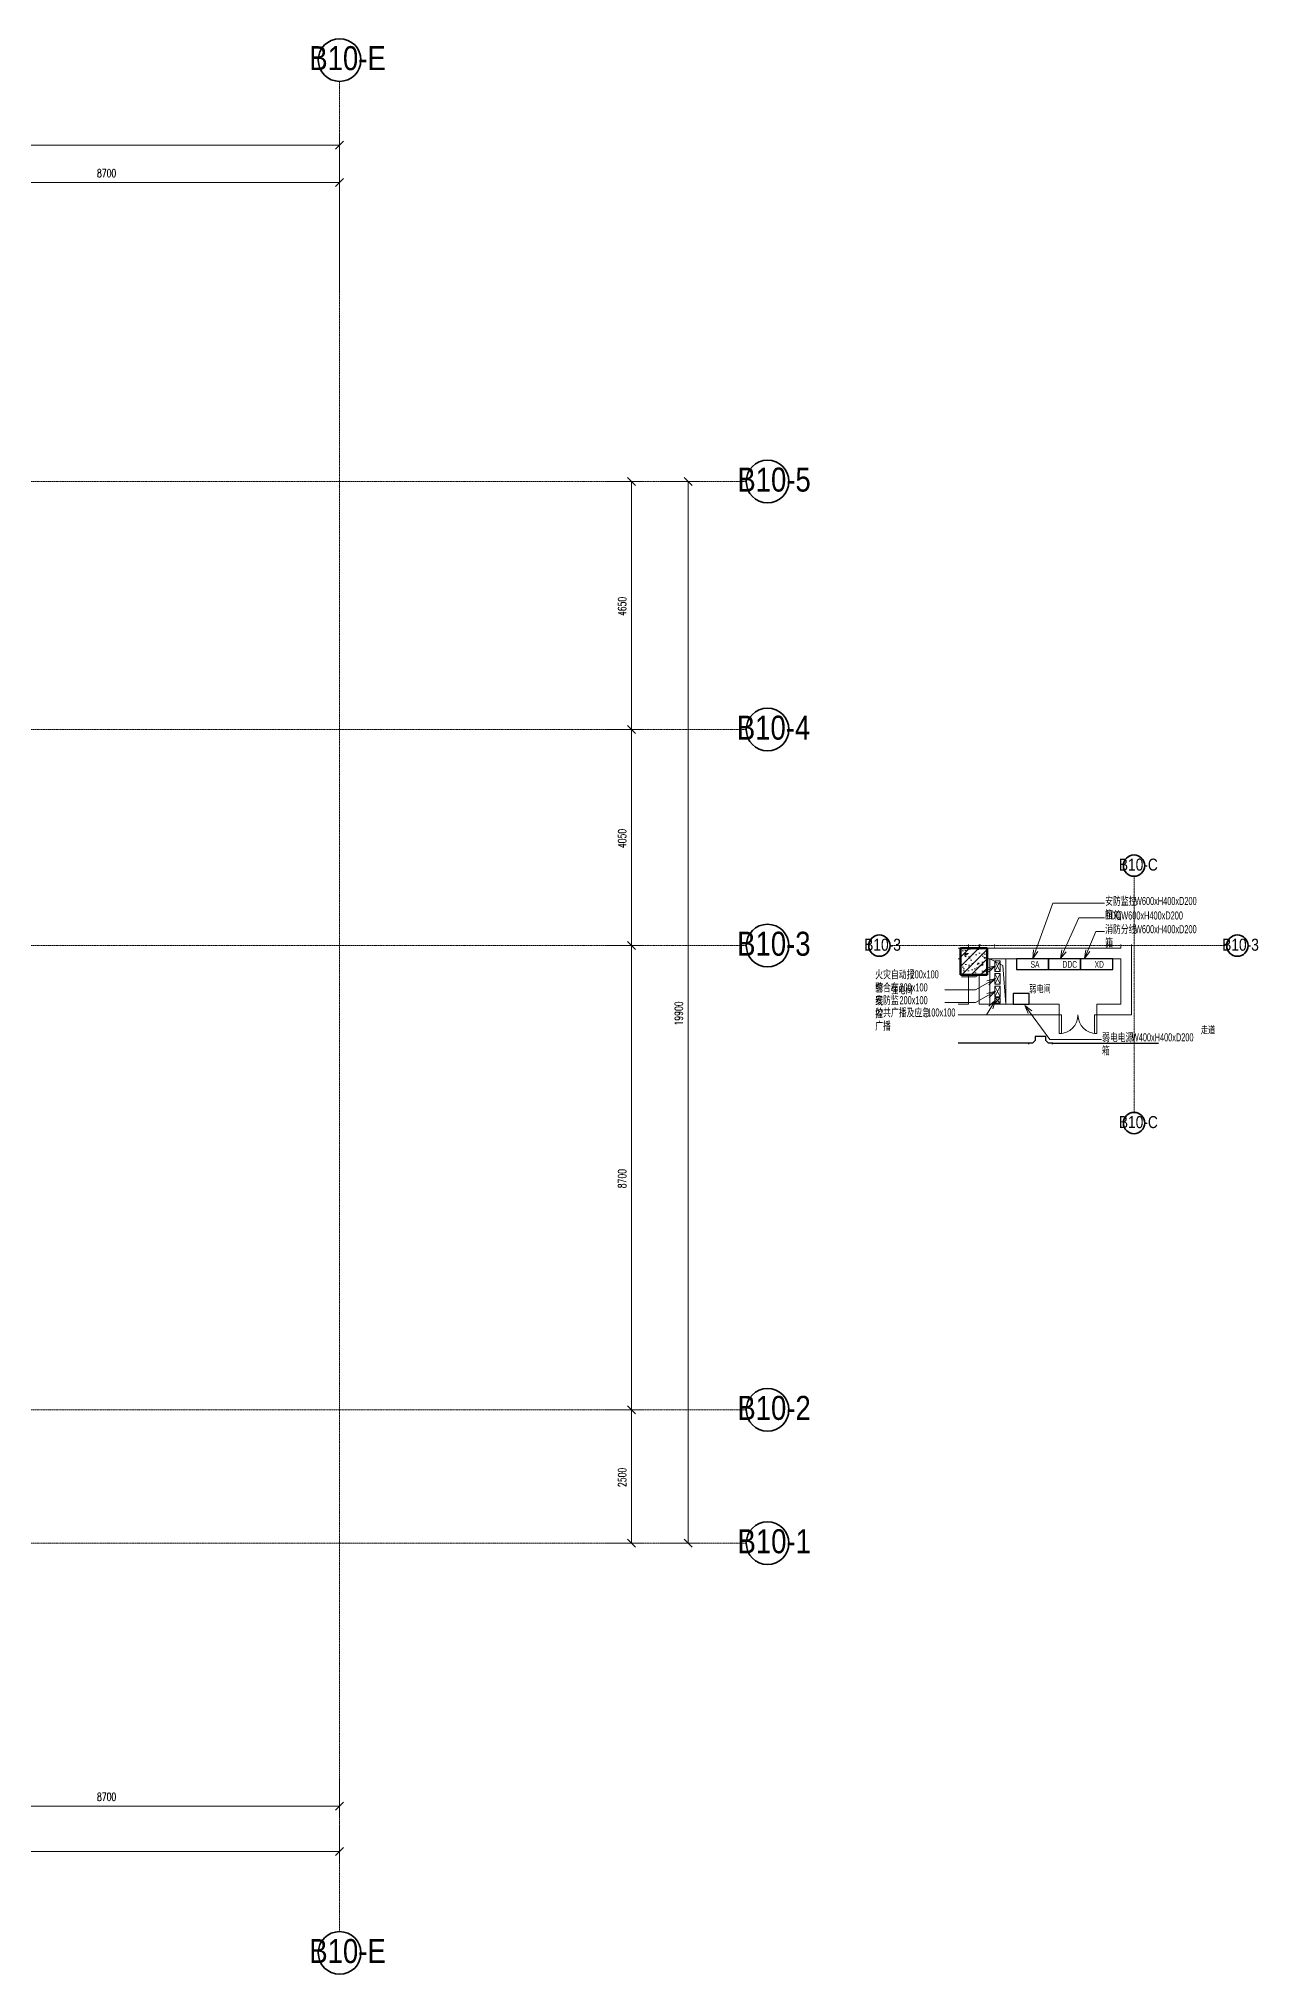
# Model space of a CAD drawing. Header units: millimetres. Extents: x 147592 to 208617, y -27981 to 8299.
# Drawn here: x 185760 to 208617, y -27981 to 8299 of the extents above; entities that cross this region are included whole.
import ezdxf

# ---------------------------------------------------------------- set-up
doc = ezdxf.new("R2010")
doc.units = ezdxf.units.MM
doc.linetypes.add('TJ Dash', pattern=[1.6, 1, -0.6])
doc.linetypes.add('轴网线', pattern=[22.24, 12.7, -3.18, 3.18, -3.18])
for name, color, linetype, lineweight in [('A-____-____-DIMS', 7, 'Continuous', 5), ('A-____-____-DIMS-100', 7, 'Continuous', 5), ('A-AREA-____-IDEN', 7, 'Continuous', 5), ('A-DETL-____-OTLN', 7, 'Continuous', 5), ('A-DETL-GENF-OTLN', 7, 'Continuous', 5), ('A-WALL-____-MCUT', 7, 'Continuous', 13), ('A-WALL-____-OTLN', 7, 'Continuous', 13), ('E-CABL-TRAY-OTLN', 7, 'Continuous', 35), ('G-____-____-TEXT', 7, 'Continuous', 5), ('Q-SPCQ-____-OTLN', 7, 'Continuous', 5), ('S-GRID-____-IDEN', 7, 'Continuous', 5), ('S-GRID-____-OTLN', 7, 'Continuous', 5)]:
    doc.layers.add(name, color=color, linetype=linetype, lineweight=lineweight)
doc.layers.add('A-DOOR-____-MCUT', color=7, linetype='Continuous', lineweight=13, true_color=0x00007f)
doc.layers.add('A-FLOR-____-OTLN', color=7, linetype='Continuous', lineweight=13, true_color=0x007f00)
doc.styles.add('RomanD', font='romand__.ttf', dxfattribs={"width": 0.7, "height": 150})
doc.styles.add('TJ_FangSong_Narrow', font='', dxfattribs={"height": 450})
doc.styles.add('TJ_FangSong_Narrow_2', font='', dxfattribs={"height": 225})
doc.styles.add('TJ_FangSong_Narrow_3', font='', dxfattribs={"width": 0.7, "height": 125})
doc.styles.add('TJ_FangSong_Narrow_4', font='', dxfattribs={"width": 0.7, "height": 150})
doc.styles.add('仿宋_2', font='', dxfattribs={"width": 0.7, "height": 137.5})
doc.styles.get('TJ_FangSong_Narrow').set_extended_font_data('TJ_FangSong_Narrow')
doc.styles.get('TJ_FangSong_Narrow_2').set_extended_font_data('TJ_FangSong_Narrow')
doc.styles.get('TJ_FangSong_Narrow_3').set_extended_font_data('TJ_FangSong_Narrow')
doc.styles.get('TJ_FangSong_Narrow_4').set_extended_font_data('TJ_FangSong_Narrow')
doc.styles.get('仿宋_2').set_extended_font_data('FangSong')
doc.dimstyles.new('对角线_-_1_5mm_RomanD_1_20_1', dxfattribs={"dimscale": 304.8, "dimtxt": 150.53621, "dimasz": 0.492126, "dimexe": 0.656168, "dimexo": 0.0625, "dimgap": 0.164042, "dimtad": 1, "dimdec": 0, "dimzin": 0, "dimdsep": 46, "dimtxsty": 'RomanD', "dimblk1": 'OBLIQUE', "dimblk2": 'OBLIQUE', "dimsah": 1, "dimcen": 0.09, "dimazin": 0, "dimtfac": 1, "dimtdec": 4, "dimtix": 1, "dimtmove": 0, "dimatfit": 3, "dimfxl": 1.64042, "dimfxlon": 1, "dimtvp": 1, "dimtolj": 1, "dimtzin": 0, "dimarcsym": 2})

# ---------------------------------------------------------------- blocks, each defined once
blk = doc.blocks.new('DIMBLOCK9-ELV_4F')
at = {"layer": 'A-____-____-DIMS-100', "color": 250, "true_color": 0x444444, "transparency": 16777216}
for p, q in [((182700, 6105), (182700, 5405)), ((182700, 5605), (182700, 6105)), ((182700, 5605), (191400, 5605)), ((191400, 4485), (191400, 5805)), ((191400, 5605), (191400, 4485))]:
    blk.add_line(p, q, dxfattribs=at)
at = {"layer": 'A-____-____-DIMS-100', "color": 250, "lineweight": 35, "true_color": 0x444444, "transparency": 16777216}
for p, q in [((182700, 5605), (182625, 5530)), ((182700, 5605), (182775, 5680)), ((191400, 5605), (191325, 5530)), ((191400, 5605), (191475, 5680))]:
    blk.add_line(p, q, dxfattribs=at)
at = {"layer": 'A-____-____-DIMS-100', "color": 0, "transparency": 16777216, "insert": (186853, 5854), "char_height": 150, "width": 472.45, "attachment_point": 1, "line_spacing_factor": 1.146391, "style": 'RomanD'}
blk.add_mtext('8700', dxfattribs=at)
blk = doc.blocks.new('_Oblique')
at = {"color": 0, "linetype": 'ByBlock', "lineweight": -2}
blk.add_line((-0.5, -0.5), (0.5, 0.5), dxfattribs=at)
blk = doc.blocks.new('DIMBLOCK10-ELV_4F')
at = {"layer": 'A-____-____-DIMS-100', "color": 250, "lineweight": 35, "true_color": 0x444444, "transparency": 16777216}
for p, q in [((156600, 6305), (156525, 6230)), ((156600, 6305), (156675, 6380)), ((191400, 6305), (191325, 6230)), ((191400, 6305), (191475, 6380))]:
    blk.add_line(p, q, dxfattribs=at)
at = {"layer": 'A-____-____-DIMS-100', "color": 250, "true_color": 0x444444, "transparency": 16777216}
for p, q in [((156600, 4901), (156600, 6505)), ((156600, 6305), (191400, 6305)), ((156600, 6305), (156600, 4901)), ((191400, 3539), (191400, 6505)), ((191400, 6305), (191400, 3539))]:
    blk.add_line(p, q, dxfattribs=at)
at = {"layer": 'A-____-____-DIMS-100', "color": 0, "transparency": 16777216, "insert": (173754, 6554), "char_height": 150, "width": 590.57, "attachment_point": 1, "line_spacing_factor": 1.146391, "style": 'RomanD'}
blk.add_mtext('34800', dxfattribs=at)
blk = doc.blocks.new('DIMBLOCK14-ELV_4F')
at = {"layer": 'A-____-____-DIMS-100', "color": 250, "true_color": 0x444444, "transparency": 16777216}
for p, q in [((182700, -24328), (182700, -25028)), ((182700, -24828), (182700, -24328)), ((191400, -24328), (191400, -25028)), ((191400, -24828), (191400, -24328)), ((182700, -24828), (191400, -24828))]:
    blk.add_line(p, q, dxfattribs=at)
at = {"layer": 'A-____-____-DIMS-100', "color": 250, "lineweight": 35, "true_color": 0x444444, "transparency": 16777216}
for p, q in [((182700, -24828), (182625, -24903)), ((182700, -24828), (182775, -24753)), ((191400, -24828), (191325, -24903)), ((191400, -24828), (191475, -24753))]:
    blk.add_line(p, q, dxfattribs=at)
at = {"layer": 'A-____-____-DIMS-100', "color": 0, "transparency": 16777216, "insert": (186853, -24579), "char_height": 150, "width": 472.45, "attachment_point": 1, "line_spacing_factor": 1.146391, "style": 'RomanD'}
blk.add_mtext('8700', dxfattribs=at)
blk = doc.blocks.new('DIMBLOCK15-ELV_4F')
at = {"layer": 'A-____-____-DIMS-100', "color": 250, "true_color": 0x444444, "transparency": 16777216}
for p, q in [((156600, -25178), (156600, -25878)), ((156600, -25678), (156600, -25178)), ((191400, -25178), (191400, -25878)), ((191400, -25678), (191400, -25178)), ((156600, -25678), (191400, -25678))]:
    blk.add_line(p, q, dxfattribs=at)
at = {"layer": 'A-____-____-DIMS-100', "color": 250, "lineweight": 35, "true_color": 0x444444, "transparency": 16777216}
for p, q in [((156600, -25678), (156525, -25753)), ((156600, -25678), (156675, -25603)), ((191400, -25678), (191325, -25753)), ((191400, -25678), (191475, -25603))]:
    blk.add_line(p, q, dxfattribs=at)
at = {"layer": 'A-____-____-DIMS-100', "color": 0, "transparency": 16777216, "insert": (173754, -25429), "char_height": 150, "width": 590.57, "attachment_point": 1, "line_spacing_factor": 1.146391, "style": 'RomanD'}
blk.add_mtext('34800', dxfattribs=at)
blk = doc.blocks.new('DIMBLOCK16-ELV_4F')
at = {"layer": 'A-____-____-DIMS-100', "color": 250, "true_color": 0x444444, "transparency": 16777216}
for p, q in [((196369, -17400), (197069, -17400)), ((196869, -17400), (196369, -17400)), ((196869, -19900), (196869, -17400)), ((196369, -19900), (197069, -19900)), ((196869, -19900), (196369, -19900))]:
    blk.add_line(p, q, dxfattribs=at)
at = {"layer": 'A-____-____-DIMS-100', "color": 250, "lineweight": 35, "true_color": 0x444444, "transparency": 16777216}
for p, q in [((196869, -17400), (196794, -17325)), ((196869, -17400), (196944, -17475)), ((196869, -19900), (196794, -19825)), ((196869, -19900), (196944, -19975))]:
    blk.add_line(p, q, dxfattribs=at)
at = {"layer": 'A-____-____-DIMS-100', "color": 0, "transparency": 16777216, "insert": (196619, -18847), "char_height": 150, "width": 472.45, "attachment_point": 1, "rotation": 90, "line_spacing_factor": 1.146391, "style": 'RomanD'}
blk.add_mtext('2500', dxfattribs=at)
blk = doc.blocks.new('DIMBLOCK17-ELV_4F')
at = {"layer": 'A-____-____-DIMS-100', "color": 250, "true_color": 0x444444, "transparency": 16777216}
for p, q in [((196369, -8700), (197069, -8700)), ((196869, -8700), (196369, -8700)), ((196869, -17400), (196869, -8700)), ((196369, -17400), (197069, -17400)), ((196869, -17400), (196369, -17400))]:
    blk.add_line(p, q, dxfattribs=at)
at = {"layer": 'A-____-____-DIMS-100', "color": 250, "lineweight": 35, "true_color": 0x444444, "transparency": 16777216}
for p, q in [((196869, -8700), (196794, -8625)), ((196869, -8700), (196944, -8775)), ((196869, -17400), (196794, -17325)), ((196869, -17400), (196944, -17475))]:
    blk.add_line(p, q, dxfattribs=at)
at = {"layer": 'A-____-____-DIMS-100', "color": 0, "transparency": 16777216, "insert": (196619, -13247), "char_height": 150, "width": 472.45, "attachment_point": 1, "rotation": 90, "line_spacing_factor": 1.146391, "style": 'RomanD'}
blk.add_mtext('8700', dxfattribs=at)
blk = doc.blocks.new('DIMBLOCK18-ELV_4F')
at = {"layer": 'A-____-____-DIMS-100', "color": 250, "true_color": 0x444444, "transparency": 16777216}
for p, q in [((196369, -4650), (197069, -4650)), ((196869, -4650), (196369, -4650)), ((196869, -8700), (196869, -4650)), ((196369, -8700), (197069, -8700)), ((196869, -8700), (196369, -8700))]:
    blk.add_line(p, q, dxfattribs=at)
at = {"layer": 'A-____-____-DIMS-100', "color": 250, "lineweight": 35, "true_color": 0x444444, "transparency": 16777216}
for p, q in [((196869, -4650), (196794, -4575)), ((196869, -4650), (196944, -4725)), ((196869, -8700), (196794, -8625)), ((196869, -8700), (196944, -8775))]:
    blk.add_line(p, q, dxfattribs=at)
at = {"layer": 'A-____-____-DIMS-100', "color": 0, "transparency": 16777216, "insert": (196619, -6872), "char_height": 150, "width": 472.45, "attachment_point": 1, "rotation": 90, "line_spacing_factor": 1.146391, "style": 'RomanD'}
blk.add_mtext('4050', dxfattribs=at)
blk = doc.blocks.new('DIMBLOCK19-ELV_4F')
at = {"layer": 'A-____-____-DIMS-100', "color": 250, "lineweight": 35, "true_color": 0x444444, "transparency": 16777216}
for p, q in [((196869, 0), (196794, 75)), ((196869, 0), (196944, -75)), ((196869, -4650), (196794, -4575)), ((196869, -4650), (196944, -4725))]:
    blk.add_line(p, q, dxfattribs=at)
at = {"layer": 'A-____-____-DIMS-100', "color": 250, "true_color": 0x444444, "transparency": 16777216}
for p, q in [((196369, 0), (197069, 0)), ((196869, 0), (196369, 0)), ((196869, -4650), (196869, 0)), ((196369, -4650), (197069, -4650)), ((196869, -4650), (196369, -4650))]:
    blk.add_line(p, q, dxfattribs=at)
at = {"layer": 'A-____-____-DIMS-100', "color": 0, "transparency": 16777216, "insert": (196619, -2522), "char_height": 150, "width": 472.45, "attachment_point": 1, "rotation": 90, "line_spacing_factor": 1.146391, "style": 'RomanD'}
blk.add_mtext('4650', dxfattribs=at)
blk = doc.blocks.new('DIMBLOCK20-ELV_4F')
at = {"layer": 'A-____-____-DIMS-100', "color": 250, "lineweight": 35, "true_color": 0x444444, "transparency": 16777216}
for p, q in [((197929, 0), (197854, 75)), ((197929, 0), (198004, -75)), ((197929, -19900), (197854, -19825)), ((197929, -19900), (198004, -19975))]:
    blk.add_line(p, q, dxfattribs=at)
at = {"layer": 'A-____-____-DIMS-100', "color": 250, "true_color": 0x444444, "transparency": 16777216}
for p, q in [((197429, 0), (198129, 0)), ((197929, 0), (197429, 0)), ((197929, -19900), (197929, 0)), ((197429, -19900), (198129, -19900)), ((197929, -19900), (197429, -19900))]:
    blk.add_line(p, q, dxfattribs=at)
at = {"layer": 'A-____-____-DIMS-100', "color": 0, "transparency": 16777216, "insert": (197680, -10196), "char_height": 150, "width": 590.57, "attachment_point": 1, "rotation": 90, "line_spacing_factor": 1.146391, "style": 'RomanD'}
blk.add_mtext('19900', dxfattribs=at)
blk = doc.blocks.new('轴网 - R4_0-512320-ELV_4F')
at = {"layer": 'S-GRID-____-IDEN', "color": 160, "lineweight": 35, "true_color": 0x4444ff}
blk.add_circle((0, 0), 4, dxfattribs=at)
blk = doc.blocks.new('TJ双扇平开门 - FMA0723-2632723-ELV_4F弱电间')
at = {"layer": 'A-DOOR-____-MCUT', "color": 251, "lineweight": 5, "true_color": 0x515151}
for p, q in [((-350, 100), (-350, 450)), ((-350, 450), (-310, 450)), ((-310, 450), (-310, 100)), ((350, 450), (310, 450)), ((310, 450), (310, 100)), ((350, 100), (350, 450)), ((-310, 100), (-350, 100)), ((310, 100), (350, 100))]:
    blk.add_line(p, q, dxfattribs=at)
at = {"layer": 'A-DOOR-____-MCUT', "color": 173, "lineweight": 5, "true_color": 0x5151be}
for centre, start, end in [((-350, 100), 0, 90), ((350, 100), 90, 180)]:
    blk.add_arc(centre, 350, start, end, dxfattribs=at)
blk = doc.blocks.new('TJ客梯 - 1300_1300 TYP2-2462550-ELV_4F弱电间')
at = {"layer": 'Q-SPCQ-____-OTLN', "color": 13, "linetype": 'TJ Dash', "true_color": 0xff5151}
for p, q in [((-1128, 1050), (-1200, 1050)), ((-1200, 1050), (-1200, -1050)), ((-1128, 1050), (-1200, 1050)), ((-1128, -1050), (-1200, -1050)), ((-1128, -1050), (-1200, -1050))]:
    blk.add_line(p, q, dxfattribs=at)
blk = doc.blocks.new('轴网 - R4_0-512320-ELV_4F弱电间')
at = {"layer": 'S-GRID-____-IDEN', "color": 160, "lineweight": 35, "true_color": 0x4444ff}
blk.add_circle((0, 0), 4, dxfattribs=at)
blk = doc.blocks.new('YXQH_AR_B9-20_rvt-2-ELV_4F弱电间')
at = {"layer": 'A-DETL-GENF-OTLN', "true_color": 0xa1a1a1}
h = blk.add_hatch(dxfattribs=at)
h.set_pattern_fill('FP_69', color=253, style=0, pattern_type=2)
h.set_pattern_definition([(7.754, (-233.29, -102.01), (6.07952, 166.44716), [1.676, -774.384]), (7.754, (388.17, 109.03), (6.07952, 166.44716), [1.676, -774.384]), (9.74, (181.9, 58.1), (5e-05, 633.1454), [1.676, -294.181]), (9.74, (169.8, 102.1), (5e-05, 633.1454), [1.676, -294.181]), (68.882, (112.83, -30.8), (-70.06914, 520.92963), [1.676, -544.668]), (68.882, (64.5, -53.24), (-70.06914, 520.92963), [1.676, -544.668]), (56.297, (-25.6, 65.6), (-367.2416, 311.4295), [1.676, -235.371]), (56.297, (68.9, 165.95), (-367.2416, 311.4295), [1.676, -235.371]), (137.416, (93.795, 47.04), (-1967.5276225, 1771.72938), [36.956, -4902.156]), (8.512, (45.027, 39.704), (1558.786887, 282.490922), [49.316, -2678.19]), (236.294, (66.605, 72.07), (-2233.5867483, -3384.4028616), [38.901, -6596.318]), (128.267, (61.08, 110.005), (-3065.867944, 3832.687739), [26.731, -8905.258]), (9.74, (24.31, 103.79), (1534.573974, 321.532063), [37.291, -5175.185]), (233.414, (44.509, 130.98), (-10417.0482796, -14051.5446212), [33.87, -28086.827]), (67.8, (20.24, -26.14), (219.873396, 720.817654), [25.426, -1903.956]), (307.846, (0, 0), (428.0083, -407.469247), [33.062, -1475.221]), (45, (0, 0), (-88.38835, 88.38835), []), (355, (0, 0), (289.254, 344.7196), [30, -330]), (7.754, (0, 0), (6.07952, 166.44716), [1.676, -774.384]), (7.754, (258.63, 198.46), (6.07952, 166.44716), [1.676, -774.384]), (7.754, (524.4, 402.39), (6.07952, 166.44716), [1.676, -774.384]), (9.74, (-161.5, 0), (5e-05, 633.1454), [1.676, -294.181]), (9.74, (-41.7, -109.8), (5e-05, 633.1454), [1.676, -294.181]), (9.74, (149.26, -284.76), (5e-05, 633.1454), [1.676, -294.181]), (68.882, (322.85, -276.7), (-70.06914, 520.92963), [1.676, -544.668]), (68.882, (-6.08, -67.16), (-70.06914, 520.92963), [1.676, -544.668]), (68.882, (-111.5, 0), (-70.06914, 520.92963), [1.676, -544.668]), (56.297, (0, 0), (-367.2416, 311.4295), [1.676, -235.371]), (56.297, (189.37, 24.93), (-367.2416, 311.4295), [1.676, -235.371]), (56.297, (505.15, 66.5), (-367.2416, 311.4295), [1.676, -235.371])])
h.paths.add_polyline_path([(171250, -9250), (171250, -8750), (170750, -8750), (170750, -9250)], flags=0)
at = {"color": 251, "lineweight": 5, "true_color": 0x515151}
for p, q in [((171116, -8678), (171100, -8750)), ((171300, -8950), (171540, -9070)), ((171540, -9070), (171600, -9800))]:
    blk.add_line(p, q, dxfattribs=at)
at = {"layer": 'A-DETL-____-OTLN', "color": 160, "lineweight": 70, "true_color": 0x4444ff}
for p, q in [((171250, -8750), (170750, -8750)), ((170750, -8750), (170750, -9250)), ((171250, -9250), (171250, -8750)), ((170750, -9250), (171250, -9250))]:
    blk.add_line(p, q, dxfattribs=at)
at = {"layer": 'A-FLOR-____-OTLN', "color": 8, "lineweight": 5, "true_color": 0x7f7f7f}
for p, q in [((170900, -8678), (170900, -8750)), ((171100, -8750), (171100, -8678)), ((173750, -8678), (173750, -8750)), ((170750, -8750), (170707, -8750)), ((170900, -8750), (170750, -8750)), ((171250, -8750), (171100, -8750)), ((173750, -8750), (171250, -8750)), ((171300, -8950), (171600, -8950)), ((171300, -9800), (171300, -8950)), ((171600, -8950), (171600, -9800)), ((171600, -9800), (171300, -9800))]:
    blk.add_line(p, q, dxfattribs=at)
at = {"layer": 'A-WALL-____-MCUT', "color": 251, "lineweight": 5, "true_color": 0x515151}
for p, q in [((170900, -8678), (170900, -8750)), ((171100, -8750), (171100, -8678)), ((173750, -8678), (173750, -8750)), ((173950, -9800), (173950, -8678)), ((170750, -8750), (170707, -8750)), ((170707, -8950), (170750, -8950)), ((173750, -8750), (171250, -8750)), ((171250, -8950), (173750, -8950)), ((173750, -8950), (173750, -9800)), ((170900, -9250), (170900, -9800)), ((171100, -9800), (171100, -9250)), ((170900, -9800), (170707, -9800)), ((170707, -10000), (172600, -10000)), ((172600, -9800), (171100, -9800)), ((172600, -10000), (172600, -9800)), ((173750, -9800), (173300, -9800)), ((173300, -9800), (173300, -10000)), ((173300, -10000), (173950, -10000)), ((173950, -10000), (173950, -9800))]:
    blk.add_line(p, q, dxfattribs=at)
at = {"layer": 'A-WALL-____-OTLN', "color": 251, "lineweight": 5, "true_color": 0x515151}
for p, q in [((170900, -8678), (170900, -8750)), ((171100, -8750), (171100, -8678)), ((173750, -8678), (173750, -8750)), ((173950, -9800), (173950, -8678)), ((170750, -8750), (170707, -8750)), ((170707, -8950), (170750, -8950)), ((170900, -8750), (170750, -8750)), ((173750, -8750), (171100, -8750)), ((171250, -8950), (173750, -8950)), ((173750, -8950), (173750, -9800)), ((170900, -9250), (170900, -9800)), ((171100, -9800), (171100, -9250)), ((170900, -9800), (170707, -9800)), ((170707, -10000), (172600, -10000)), ((172600, -9800), (171100, -9800)), ((172600, -9800), (172600, -10000)), ((173300, -10000), (173300, -9800)), ((173750, -9800), (173300, -9800)), ((173300, -10000), (173950, -10000)), ((173950, -9800), (173950, -10000))]:
    blk.add_line(p, q, dxfattribs=at)
at = {"layer": 'S-GRID-____-OTLN', "color": 160, "linetype": '轴网线', "true_color": 0x4444ff}
for p, q in [((174000, -7399), (174000, -11826)), ((175737, -8700), (169427, -8700))]:
    blk.add_line(p, q, dxfattribs=at)
at = {"color": 250, "lineweight": 5, "true_color": 0x444444, "xscale": 49.99999999999998, "yscale": 49.99999999999998, "zscale": 49.99999999999998}
for p, rotation in [((174000, -7199), 180), ((169227, -8700), 89.99999999999982), ((175937, -8700), 89.99999999999982), ((174000, -12026), 180)]:
    blk.add_blockref('轴网 - R4_0-512320-ELV_4F弱电间', p, dxfattribs=dict(at, rotation=rotation))
at = {"color": 251, "lineweight": 5, "true_color": 0x515151}
for name, p, rotation in [('TJ客梯 - 1300_1300 TYP2-2462550-ELV_4F弱电间', (172437, -7550), 89.99999999999878), ('TJ双扇平开门 - FMA0723-2632723-ELV_4F弱电间', (172950, -9900), 180)]:
    blk.add_blockref(name, p, dxfattribs=dict(at, rotation=rotation))
at = {"layer": 'A-AREA-____-IDEN', "color": 250, "true_color": 0x444444, "char_height": 137.5, "attachment_point": 1, "style": '仿宋_2'}
for s, insert, width in [('弱电间', (172035, -9440), 521.9), ('强电间', (169445, -9462), 521.9), ('走道', (175252, -10209), 347.93)]:
    blk.add_mtext(s, dxfattribs=dict(at, insert=insert, width=width))
at = {"layer": 'S-GRID-____-IDEN', "color": 250, "true_color": 0x444444, "char_height": 225, "width": 685.44, "attachment_point": 1, "style": 'TJ_FangSong_Narrow_2'}
for s, insert in [('B10-C', (173716, -7069)), ('B10-3', (168943, -8570)), ('B10-3', (175652, -8570)), ('B10-C', (173716, -11895))]:
    blk.add_mtext(s, dxfattribs=dict(at, insert=insert))
blk = doc.blocks.new('槽式电缆桥架水平三通 ELV R50 - ELV_PDS综合布线-3024247-ELV_4F弱电间')
at = {"layer": 'E-CABL-TRAY-OTLN', "color": 216, "lineweight": 25, "true_color": 0x800080}
for p, q in [((-225, -81), (-225, -100)), ((-225, -100), (-150, -100)), ((-150, -100), (-100, -150)), ((-100, -150), (-100, -225)), ((-100, -225), (100, -225)), ((100, -150), (150, -100)), ((100, -225), (100, -150)), ((150, -100), (225, -100)), ((225, -100), (225, -81))]:
    blk.add_line(p, q, dxfattribs=at)
blk = doc.blocks.new('YXQH_ELV_B_rvt-2-ELV_4F弱电间')
at = {"layer": 'A-DETL-____-OTLN', "lineweight": 25}
for p, q in [((172400, -8950), (171800, -8950)), ((171800, -8950), (171800, -9150)), ((173000, -8950), (172400, -8950)), ((172400, -8950), (172400, -9150)), ((172400, -8950), (172400, -9150)), ((172400, -9150), (172400, -8950)), ((173600, -8950), (173000, -8950)), ((173000, -8950), (173000, -9150)), ((173000, -9150), (173000, -8950)), ((173600, -9150), (173600, -8950)), ((171800, -9150), (172400, -9150)), ((172400, -9150), (173000, -9150)), ((173000, -9150), (173600, -9150)), ((172038, -9600), (171738, -9600)), ((171738, -9600), (171738, -9800)), ((172038, -9800), (172038, -9600)), ((171738, -9800), (172038, -9800))]:
    blk.add_line(p, q, dxfattribs=at)
at = {"layer": 'E-CABL-TRAY-OTLN', "color": 190, "lineweight": 9, "true_color": 0x8000ff}
for p, q in [((171490, -8983), (171390, -9183)), ((171490, -9183), (171390, -8983)), ((171490, -8983), (171390, -8983)), ((171390, -8983), (171390, -9183)), ((171490, -9183), (171490, -8983)), ((171390, -9183), (171490, -9183))]:
    blk.add_line(p, q, dxfattribs=at)
at = {"layer": 'E-CABL-TRAY-OTLN', "color": 216, "lineweight": 9, "true_color": 0x800080}
for p, q in [((171490, -9222), (171390, -9422)), ((171490, -9422), (171390, -9222)), ((171490, -9222), (171390, -9222)), ((171390, -9222), (171390, -9422)), ((171390, -9422), (171490, -9422)), ((171490, -9422), (171490, -9222))]:
    blk.add_line(p, q, dxfattribs=at)
at = {"layer": 'E-CABL-TRAY-OTLN', "color": 150, "lineweight": 9, "true_color": 0x0080ff}
for p, q in [((171490, -9459), (171390, -9659)), ((171490, -9659), (171390, -9459)), ((171490, -9459), (171390, -9459)), ((171390, -9459), (171390, -9659)), ((171390, -9659), (171490, -9659)), ((171490, -9677), (171390, -9777)), ((171490, -9777), (171390, -9677)), ((171490, -9677), (171390, -9677)), ((171390, -9677), (171390, -9777)), ((171390, -9777), (171490, -9777)), ((171490, -9659), (171490, -9459)), ((171490, -9777), (171490, -9677))]:
    blk.add_line(p, q, dxfattribs=at)
at = {"layer": 'E-CABL-TRAY-OTLN', "color": 216, "lineweight": 25, "true_color": 0x800080}
for p, q in [((172025, -10526), (170707, -10526)), ((172025, -10526), (172025, -10546)), ((172475, -10546), (172475, -10526)), ((172475, -10526), (174457, -10526))]:
    blk.add_line(p, q, dxfattribs=at)
at = {"layer": 'G-____-____-TEXT', "lineweight": 13}
for p, q in [((172101, -8944), (172477, -7906)), ((172477, -7906), (173449, -7906)), ((172621, -8944), (172968, -8178)), ((172968, -8178), (173449, -8178)), ((173075, -8942), (173283, -8435)), ((173283, -8435), (173449, -8435)), ((172101, -8944), (172115, -8779)), ((172101, -8944), (172196, -8808)), ((172621, -8944), (172648, -8780)), ((172621, -8944), (172726, -8816)), ((173075, -8942), (173096, -8777)), ((173075, -8942), (173175, -8810)), ((170768, -9282), (170766, -9282)), ((171029, -9282), (170768, -9282)), ((171402, -9080), (171029, -9282)), ((171402, -9319), (171029, -9526)), ((171402, -9080), (171241, -9119)), ((171402, -9319), (171241, -9359)), ((171402, -9080), (171282, -9194)), ((171402, -9319), (171282, -9434)), ((170458, -9526), (170455, -9526)), ((170458, -9766), (170455, -9766)), ((171029, -9526), (170458, -9526)), ((171029, -9766), (170458, -9766)), ((171402, -9555), (171029, -9766)), ((171402, -9724), (171233, -9996)), ((171402, -9555), (171241, -9597)), ((171402, -9724), (171281, -9837)), ((171402, -9555), (171283, -9671)), ((171402, -9724), (171354, -9882)), ((171233, -9996), (171231, -9996)), ((171954, -9819), (172083, -9923)), ((171954, -9819), (172014, -9974)), ((171954, -9819), (172421, -10462)), ((172421, -10462), (173390, -10462))]:
    blk.add_line(p, q, dxfattribs=at)
at = {"color": 216, "lineweight": 60, "true_color": 0x800080, "rotation": 180}
blk.add_blockref('槽式电缆桥架水平三通 ELV R50 - ELV_PDS综合布线-3024247-ELV_4F弱电间', (172250, -10626), dxfattribs=at)
at = {"layer": 'G-____-____-TEXT', "lineweight": 13, "attachment_point": 1}
for s, insert, char_height, width, style in [('安防监控箱', (173459, -7788), 150, 631.33, 'TJ_FangSong_Narrow_4'), (' W600xH400xD200 ', (173980, -7788), 150, 1038.19, 'TJ_FangSong_Narrow_4'), ('消防分线箱', (173459, -8317), 150, 631.33, 'TJ_FangSong_Narrow_4'), ('DDC', (173459, -8060), 150, 193.61, 'TJ_FangSong_Narrow_4'), ('\\fTJ_FangSong_Narrow|b0|i0|c134|p2|;\\W.7;箱', (173619, -8060), 150, 126.27, 'TJ_FangSong_Narrow_4'), (' W600xH400xD200 ', (173723, -8060), 150, 1038.19, 'TJ_FangSong_Narrow_4'), (' W600xH400xD200 ', (173980, -8317), 150, 1038.19, 'TJ_FangSong_Narrow_4'), ('SA', (172061, -8989), 125, 103.82, 'TJ_FangSong_Narrow_3'), ('DDC', (172661, -8989), 125, 159.94, 'TJ_FangSong_Narrow_3'), ('XD', (173261, -8989), 125, 95.4, 'TJ_FangSong_Narrow_3'), ('火灾自动报警', (169149, -9164), 150, 757.59, 'TJ_FangSong_Narrow_4'), ('综合布线', (169149, -9408), 150, 505.06, 'TJ_FangSong_Narrow_4'), (' 200x100 ', (169566, -9408), 150, 592.05, 'TJ_FangSong_Narrow_4'), (' 200x100 ', (169774, -9164), 150, 592.05, 'TJ_FangSong_Narrow_4'), ('安防监控', (169149, -9648), 150, 505.06, 'TJ_FangSong_Narrow_4'), (' 200x100 ', (169566, -9648), 150, 592.05, 'TJ_FangSong_Narrow_4'), ('公共广播及应急广播', (169149, -9878), 150, 1136.39, 'TJ_FangSong_Narrow_4'), (' 100x100 ', (170087, -9878), 150, 589.24, 'TJ_FangSong_Narrow_4'), ('弱电电源箱', (173400, -10344), 150, 631.33, 'TJ_FangSong_Narrow_4'), (' W400xH400xD200 ', (173921, -10344), 150, 1043.8, 'TJ_FangSong_Narrow_4')]:
    blk.add_mtext(s, dxfattribs=dict(at, insert=insert, char_height=char_height, width=width, style=style))
blk = doc.blocks.new('YXQH_AR_B9-20_rvt-1-ELV_4F')
at = {"layer": 'S-GRID-____-OTLN', "color": 160, "linetype": '轴网线', "true_color": 0x4444ff}
for p, q in [((191400, 7499.5), (191400, -27181.2)), ((199020.5, 0), (148525.8, 0)), ((199020.5, -4650), (148525.8, -4650)), ((199020.5, -8700), (148525.8, -8700)), ((199020.5, -17400), (148525.8, -17400)), ((199020.5, -19900), (148525.8, -19900))]:
    blk.add_line(p, q, dxfattribs=at)
at = {"color": 250, "lineweight": 5, "true_color": 0x444444, "xscale": 99.99999999999993, "yscale": 99.99999999999993, "zscale": 99.99999999999993}
for p, rotation in [((191400, 7899.5), 180), ((199420.5, 0), 89.99999999999984), ((199420.5, -4650), 89.99999999999984), ((199420.5, -8700), 89.99999999999984), ((199420.5, -17400), 89.99999999999984), ((199420.5, -19900), 89.99999999999984), ((191400, -27581.2), 180)]:
    blk.add_blockref('轴网 - R4_0-512320-ELV_4F', p, dxfattribs=dict(at, rotation=rotation))
at = {"layer": 'S-GRID-____-IDEN', "color": 250, "true_color": 0x444444, "char_height": 450, "attachment_point": 1, "style": 'TJ_FangSong_Narrow'}
for s, insert, width in [('B10-E', (190831.7, 8160), 1370.886), ('B10-5', (198854.2, 260.6), 1362.869), ('B10-4', (198844.2, -4389.4), 1386.919), ('B10-3', (198850.7, -8439.4), 1370.886), ('B10-2', (198854.2, -17139.4), 1362.869), ('B10-1', (198857.2, -19639.4), 1354.852), ('B10-E', (190831.7, -27320.7), 1370.886)]:
    blk.add_mtext(s, dxfattribs=dict(at, insert=insert, width=width))
at = {"layer": 'A-____-____-DIMS', "color": 250, "true_color": 0x444444}
for base, p1, p2, override, picture, middle in [((191400, 6304.7), (156600, 4901.1), (191400, 3538.6), {"dimpost": '<>', "dimfxl": 34826.662137}, 'DIMBLOCK10-ELV_4F', (174000, 6429.7)), ((191400, 5604.7), (182700, 6104.7), (191400, 4484.8), {"dimpost": '<>', "dimfxl": 8849.52435}, 'DIMBLOCK9-ELV_4F', (187050, 5729.7)), ((191400, -24828.3), (182700, -24328.3), (191400, -24328.3), {"dimpost": '<>', "dimfxl": 8700}, 'DIMBLOCK14-ELV_4F', (187050, -24703.3)), ((191400, -25678.4), (156600, -25178.4), (191400, -25178.4), {"dimpost": '<>', "dimfxl": 34800}, 'DIMBLOCK15-ELV_4F', (174000, -25553.4))]:
    dim = blk.add_linear_dim(base=base, p1=p1, p2=p2, dimstyle='对角线_-_1_5mm_RomanD_1_20_1', override=override, dxfattribs=at)
    dim.commit()
    dim.dimension.update_dxf_attribs({"geometry": picture, "text_midpoint": middle})
for base, p1, p2, override, picture, middle in [((196868.7, 0), (196368.7, -4650), (196368.7, 0), {"dimpost": '<>', "dimfxl": 4650}, 'DIMBLOCK19-ELV_4F', (196743.7, -2325)), ((197928.8, 0), (197428.8, -19900), (197428.8, 0), {"dimpost": '<>', "dimfxl": 19900}, 'DIMBLOCK20-ELV_4F', (197803.8, -9950)), ((196868.7, -4650), (196368.7, -8700), (196368.7, -4650), {"dimpost": '<>', "dimfxl": 4050}, 'DIMBLOCK18-ELV_4F', (196743.7, -6675)), ((196868.7, -8700), (196368.7, -17400), (196368.7, -8700), {"dimpost": '<>', "dimfxl": 8700}, 'DIMBLOCK17-ELV_4F', (196743.7, -13050)), ((196868.7, -17400), (196368.7, -19900), (196368.7, -17400), {"dimpost": '<>', "dimfxl": 2500}, 'DIMBLOCK16-ELV_4F', (196743.7, -18650))]:
    dim = blk.add_linear_dim(base=base, p1=p1, p2=p2, angle=90, dimstyle='对角线_-_1_5mm_RomanD_1_20_1', override=override, dxfattribs=at)
    dim.commit()
    dim.dimension.update_dxf_attribs({"geometry": picture, "text_midpoint": middle})

msp = doc.modelspace()

# ---------------------------------------------------------------- block references
at = {"lineweight": 5}
for name, p in [('YXQH_AR_B9-20_rvt-1-ELV_4F', (0, 0)), ('YXQH_AR_B9-20_rvt-2-ELV_4F弱电间', (32288, 0)), ('YXQH_ELV_B_rvt-2-ELV_4F弱电间', (32288, 0))]:
    msp.add_blockref(name, p, dxfattribs=at)

doc.saveas('drawing.dxf')
